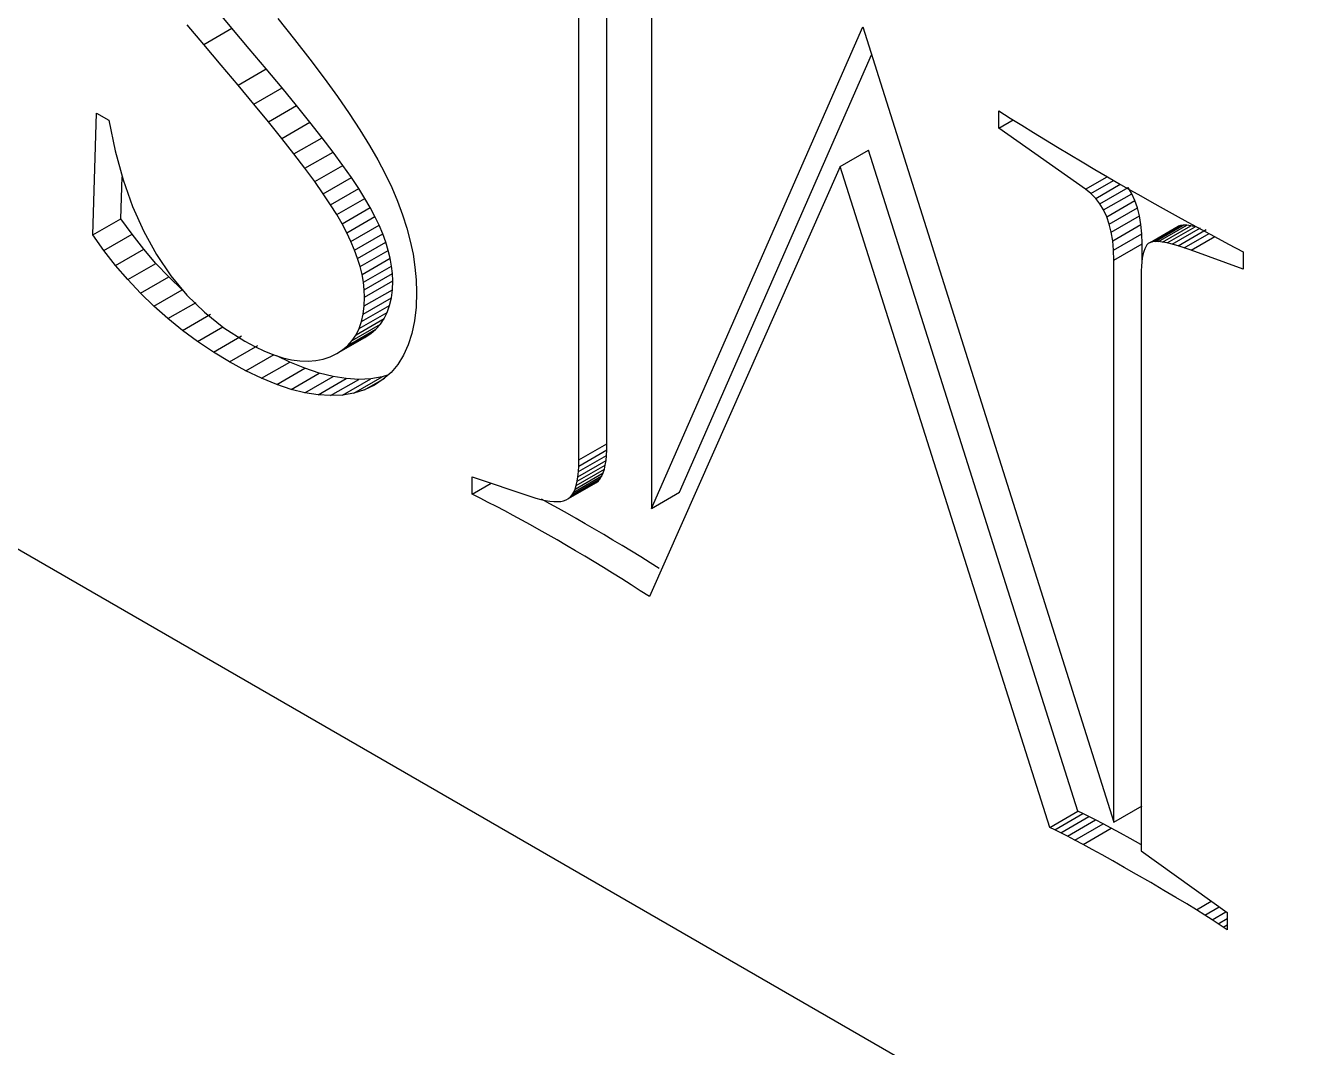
# Model space of a CAD drawing. Header units: millimetres. Extents: x -105 to 105, y -148 to 148.
# Drawn here: x 54.915 to 58.161, y -69.036 to -66.469 of the extents above; entities that cross this region are included whole.
import ezdxf

# ---------------------------------------------------------------- set-up
doc = ezdxf.new("R2010")
doc.units = ezdxf.units.MM
doc.layers.get('0').update_dxf_attribs({"lineweight": 18})

msp = doc.modelspace()

# ---------------------------------------------------------------- linework, layer by layer
at = {"color": 7, "lineweight": 30, "ltscale": 0.314351}
msp.add_line((58.9583, -70.1307), (48.0688, -63.8437), dxfattribs=at)
at = {"color": 7, "lineweight": 30, "ltscale": 0.031066}
msp.add_line((56.375, -67.5194), (56.375, -66.2768), dxfattribs=at)
at = {"color": 7, "lineweight": 30, "ltscale": 0.031065}
msp.add_line((56.3043, -67.5602), (56.3043, -66.3176), dxfattribs=at)
at = {"color": 7, "lineweight": 30, "ltscale": 0.031955}
msp.add_line((56.4868, -66.4038), (56.4868, -67.6821), dxfattribs=at)
at = {"color": 7, "lineweight": 30, "ltscale": 0.001615}
for p, q in [((55.4328, -66.4755), (55.3915, -66.4258)), ((55.3621, -66.5163), (55.3208, -66.4666))]:
    msp.add_line(p, q, dxfattribs=at)
at = {"color": 7, "lineweight": 30, "ltscale": 0.002042}
for p, q in [((55.3621, -66.5163), (55.4328, -66.4755)), ((57.7606, -67.0114), (57.8313, -66.9706)), ((56.304, -67.5755), (56.3747, -67.5347)), ((56.2831, -67.6532), (56.3539, -67.6124)), ((57.6482, -68.4703), (57.719, -68.4295)), ((57.5316, -68.5055), (57.6023, -68.4647))]:
    msp.add_line(p, q, dxfattribs=at)
at = {"color": 7, "lineweight": 30, "ltscale": 0.001695}
for p, q in [((55.4766, -66.5272), (55.4328, -66.4755)), ((55.4059, -66.5681), (55.3621, -66.5163))]:
    msp.add_line(p, q, dxfattribs=at)
at = {"color": 7, "lineweight": 30, "ltscale": 0.001675}
msp.add_line((55.5483, -66.451), (55.5901, -66.5034), dxfattribs=at)
at = {"color": 7, "lineweight": 30, "ltscale": 0.033029}
msp.add_line((56.4868, -67.6821), (57.0177, -66.4723), dxfattribs=at)
at = {"color": 7, "lineweight": 30, "ltscale": 0.052379}
msp.add_line((57.0177, -66.4723), (57.6482, -68.4703), dxfattribs=at)
at = {"color": 7, "lineweight": 30, "ltscale": 0.001585}
msp.add_line((55.5901, -66.5034), (55.629, -66.5535), dxfattribs=at)
at = {"color": 7, "lineweight": 30, "ltscale": 0.001648}
for p, q in [((55.5192, -66.5776), (55.4766, -66.5272)), ((55.4485, -66.6184), (55.4059, -66.5681))]:
    msp.add_line(p, q, dxfattribs=at)
at = {"color": 7, "lineweight": 30, "ltscale": 0.030004}
msp.add_line((56.5575, -67.6412), (57.0398, -66.5423), dxfattribs=at)
at = {"color": 7, "lineweight": 30, "ltscale": 0.002041}
for p, q in [((55.4485, -66.6184), (55.5192, -66.5776)), ((55.4881, -66.6659), (55.5588, -66.625)), ((55.5246, -66.7105), (55.5953, -66.6697)), ((55.5582, -66.7523), (55.6289, -66.7115)), ((55.5887, -66.7913), (55.6594, -66.7505)), ((55.6162, -66.8275), (55.687, -66.7866)), ((56.9609, -66.8226), (57.0316, -66.7818)), ((55.6408, -66.8608), (55.7115, -66.82)), ((55.6623, -66.8913), (55.733, -66.8504)), ((55.6808, -66.9189), (55.7515, -66.8781)), ((55.6963, -66.9437), (55.767, -66.9029)), ((57.6134, -66.9168), (57.6841, -66.876)), ((57.6227, -66.9322), (57.6934, -66.8914)), ((55.7096, -66.9669), (55.7803, -66.926)), ((57.6305, -66.9492), (57.7012, -66.9084)), ((57.6369, -66.9678), (57.7076, -66.927)), ((55.0835, -66.995), (55.1542, -66.9542)), ((55.7214, -66.9895), (55.7922, -66.9486)), ((57.6419, -66.988), (57.7126, -66.9471)), ((57.6454, -67.0097), (57.7161, -66.9689)), ((57.7519, -67.0112), (57.8227, -66.9704)), ((55.1113, -67.034), (55.182, -66.9931)), ((55.7319, -67.0115), (55.8026, -66.9707)), ((55.741, -67.0331), (55.8117, -66.9922)), ((57.6475, -67.0331), (57.7183, -66.9922)), ((57.7391, -67.0136), (57.8098, -66.9728)), ((57.7448, -67.0119), (57.8155, -66.9711)), ((57.7706, -67.0127), (57.8413, -66.9719)), ((57.7821, -67.0149), (57.8528, -66.9741)), ((57.7951, -67.018), (57.8658, -66.9772)), ((57.8095, -67.0222), (57.8802, -66.9813)), ((55.1405, -67.0713), (55.2112, -67.0305)), ((55.7487, -67.0541), (55.8194, -67.0133)), ((55.755, -67.0745), (55.8257, -67.0337)), ((57.6482, -67.058), (57.719, -67.0172)), ((55.1712, -67.1071), (55.2419, -67.0663)), ((55.7599, -67.0945), (55.8306, -67.0536)), ((55.7634, -67.1139), (55.8341, -67.073)), ((55.7655, -67.1327), (55.8362, -67.0919)), ((55.2034, -67.1413), (55.2741, -67.1005)), ((55.7653, -67.1733), (55.836, -67.1324)), ((55.7662, -67.1511), (55.8369, -67.1102)), ((55.237, -67.174), (55.3077, -67.1332)), ((55.2721, -67.2051), (55.3428, -67.1643)), ((55.7627, -67.1938), (55.8334, -67.153)), ((55.3087, -67.2346), (55.3794, -67.1938)), ((55.7523, -67.2302), (55.8231, -67.1894)), ((55.7584, -67.2128), (55.8291, -67.172)), ((55.735, -67.2602), (55.8058, -67.2194)), ((55.7446, -67.246), (55.8153, -67.2052)), ((55.3863, -67.2891), (55.457, -67.2482)), ((55.6961, -67.2931), (55.7668, -67.2523)), ((55.7108, -67.2838), (55.7815, -67.2429)), ((55.7238, -67.2728), (55.7945, -67.232)), ((55.4272, -67.3139), (55.4979, -67.2731)), ((55.4682, -67.3363), (55.5389, -67.2955)), ((55.5075, -67.3552), (55.5783, -67.3144)), ((55.5453, -67.3708), (55.6161, -67.33)), ((55.5816, -67.3829), (55.6523, -67.3421)), ((55.6163, -67.3916), (55.687, -67.3508)), ((55.6494, -67.3969), (55.7201, -67.356)), ((55.6809, -67.3987), (55.7516, -67.3579)), ((55.7109, -67.3971), (55.7816, -67.3563)), ((55.7393, -67.3921), (55.8101, -67.3513)), ((56.3043, -67.5602), (56.375, -67.5194)), ((56.3032, -67.5895), (56.3739, -67.5487)), ((56.2977, -67.6242), (56.3684, -67.5834)), ((56.3001, -67.6139), (56.3708, -67.5731)), ((56.3019, -67.6023), (56.3726, -67.5615)), ((56.2782, -67.6574), (56.3489, -67.6166)), ((56.2876, -67.6478), (56.3583, -67.607)), ((56.2915, -67.6412), (56.3622, -67.6004)), ((56.2949, -67.6333), (56.3656, -67.5925)), ((56.4868, -67.6821), (56.5575, -67.6412)), ((57.4871, -68.484), (57.5578, -68.4432)), ((57.4999, -68.4899), (57.5706, -68.449)), ((57.5147, -68.497), (57.5855, -68.4562)), ((57.5504, -68.5153), (57.6211, -68.4745)), ((57.5712, -68.5264), (57.6419, -68.4856))]:
    msp.add_line(p, q, dxfattribs=at)
at = {"color": 7, "lineweight": 30, "ltscale": 0.001545}
for p, q in [((55.5588, -66.625), (55.5192, -66.5776)), ((55.4881, -66.6659), (55.4485, -66.6184))]:
    msp.add_line(p, q, dxfattribs=at)
at = {"color": 7, "lineweight": 30, "ltscale": 0.001494}
msp.add_line((55.629, -66.5535), (55.6649, -66.6013), dxfattribs=at)
at = {"color": 7, "lineweight": 30, "ltscale": 0.001404}
msp.add_line((55.6649, -66.6013), (55.6977, -66.6468), dxfattribs=at)
at = {"color": 7, "lineweight": 30, "ltscale": 0.001443}
for p, q in [((55.5953, -66.6697), (55.5588, -66.625)), ((55.5246, -66.7105), (55.4881, -66.6659))]:
    msp.add_line(p, q, dxfattribs=at)
at = {"color": 7, "lineweight": 30, "ltscale": 0.00134}
msp.add_line((55.6289, -66.7115), (55.5953, -66.6697), dxfattribs=at)
at = {"color": 7, "lineweight": 30, "ltscale": 0.001315}
msp.add_line((55.6977, -66.6468), (55.7276, -66.6901), dxfattribs=at)
at = {"color": 7, "lineweight": 30, "ltscale": 0.007667}
msp.add_line((55.0835, -66.995), (55.093, -66.6885), dxfattribs=at)
at = {"color": 7, "lineweight": 30, "ltscale": 0.000889399}
msp.add_line((55.093, -66.6885), (55.1238, -66.7063), dxfattribs=at)
at = {"color": 7, "lineweight": 30, "ltscale": 0.001971}
msp.add_line((55.1238, -66.7063), (55.1396, -66.7835), dxfattribs=at)
at = {"color": 7, "lineweight": 30, "ltscale": 0.001341}
msp.add_line((55.5582, -66.7523), (55.5246, -66.7105), dxfattribs=at)
at = {"color": 7, "lineweight": 30, "ltscale": 0.001226}
msp.add_line((55.7276, -66.6901), (55.7545, -66.731), dxfattribs=at)
at = {"color": 7, "lineweight": 30, "ltscale": 0.001095}
for p, q in [((57.3591, -66.7268), (57.3591, -66.683)), ((57.973, -67.0375), (57.973, -67.0813)), ((56.0364, -67.6465), (56.0364, -67.6027)), ((57.9327, -68.6975), (57.9327, -68.7413))]:
    msp.add_line(p, q, dxfattribs=at)
at = {"color": 7, "lineweight": 30, "ltscale": 0.000847299}
msp.add_line((57.3591, -66.683), (57.3877, -66.7011), dxfattribs=at)
at = {"color": 7, "lineweight": 30, "ltscale": 0.001047}
msp.add_line((57.3591, -66.7268), (57.3953, -66.7059), dxfattribs=at)
at = {"color": 7, "lineweight": 30, "ltscale": 0.000857561}
msp.add_line((57.3877, -66.7011), (57.4168, -66.7193), dxfattribs=at)
at = {"color": 7, "lineweight": 30, "ltscale": 0.001238}
for p, q in [((55.6594, -66.7505), (55.6289, -66.7115)), ((55.5887, -66.7913), (55.5582, -66.7523))]:
    msp.add_line(p, q, dxfattribs=at)
at = {"color": 7, "lineweight": 30, "ltscale": 0.001138}
msp.add_line((55.7545, -66.731), (55.7785, -66.7698), dxfattribs=at)
at = {"color": 7, "lineweight": 30, "ltscale": 0.006664}
msp.add_line((57.5771, -66.8801), (57.3591, -66.7268), dxfattribs=at)
at = {"color": 7, "lineweight": 30, "ltscale": 0.000867838}
msp.add_line((57.4168, -66.7193), (57.4463, -66.7376), dxfattribs=at)
at = {"color": 7, "lineweight": 30, "ltscale": 0.000877733}
msp.add_line((57.4463, -66.7376), (57.4763, -66.7559), dxfattribs=at)
at = {"color": 7, "lineweight": 30, "ltscale": 0.001136}
for p, q in [((55.687, -66.7866), (55.6594, -66.7505)), ((55.6162, -66.8275), (55.5887, -66.7913))]:
    msp.add_line(p, q, dxfattribs=at)
at = {"color": 7, "lineweight": 30, "ltscale": 0.00105}
msp.add_line((55.7785, -66.7698), (55.7994, -66.8062), dxfattribs=at)
at = {"color": 7, "lineweight": 30, "ltscale": 0.000888043}
msp.add_line((57.4763, -66.7559), (57.5066, -66.7744), dxfattribs=at)
at = {"color": 7, "lineweight": 30, "ltscale": 0.000898369}
msp.add_line((57.5066, -66.7744), (57.5374, -66.7929), dxfattribs=at)
at = {"color": 7, "lineweight": 30, "ltscale": 0.001878}
msp.add_line((55.1396, -66.7835), (55.1595, -66.856), dxfattribs=at)
at = {"color": 7, "lineweight": 30, "ltscale": 0.001034}
msp.add_line((55.7115, -66.82), (55.687, -66.7866), dxfattribs=at)
at = {"color": 7, "lineweight": 30, "ltscale": 0.000991726}
msp.add_line((55.7994, -66.8062), (55.8178, -66.8413), dxfattribs=at)
at = {"color": 7, "lineweight": 30, "ltscale": 0.043568}
for p, q in [((57.5578, -68.4432), (57.0316, -66.7818)), ((57.4871, -68.484), (56.9609, -66.8226))]:
    msp.add_line(p, q, dxfattribs=at)
at = {"color": 7, "lineweight": 30, "ltscale": 0.000908185}
msp.add_line((57.5374, -66.7929), (57.5686, -66.8115), dxfattribs=at)
at = {"color": 7, "lineweight": 30, "ltscale": 0.001035}
msp.add_line((55.6408, -66.8608), (55.6162, -66.8275), dxfattribs=at)
at = {"color": 7, "lineweight": 30, "ltscale": 0.000932636}
msp.add_line((55.733, -66.8504), (55.7115, -66.82), dxfattribs=at)
at = {"color": 7, "lineweight": 30, "ltscale": 0.02956}
msp.add_line((56.9609, -66.8226), (56.482, -67.9038), dxfattribs=at)
at = {"color": 7, "lineweight": 30, "ltscale": 0.000918673}
msp.add_line((57.5686, -66.8115), (57.6003, -66.8302), dxfattribs=at)
at = {"color": 7, "lineweight": 30, "ltscale": 0.000928849}
msp.add_line((57.6003, -66.8302), (57.6323, -66.8489), dxfattribs=at)
at = {"color": 7, "lineweight": 30, "ltscale": 0.002638}
msp.add_line((55.1542, -66.9542), (55.1575, -66.8488), dxfattribs=at)
at = {"color": 7, "lineweight": 30, "ltscale": 0.001793}
msp.add_line((55.1595, -66.856), (55.1834, -66.9236), dxfattribs=at)
at = {"color": 7, "lineweight": 30, "ltscale": 0.000932324}
msp.add_line((55.6623, -66.8913), (55.6408, -66.8608), dxfattribs=at)
at = {"color": 7, "lineweight": 30, "ltscale": 0.000831806}
for p, q in [((55.7515, -66.8781), (55.733, -66.8504)), ((55.6808, -66.9189), (55.6623, -66.8913))]:
    msp.add_line(p, q, dxfattribs=at)
at = {"color": 7, "lineweight": 30, "ltscale": 0.000960817}
msp.add_line((55.8178, -66.8413), (55.8344, -66.876), dxfattribs=at)
at = {"color": 7, "lineweight": 30, "ltscale": 0.001576}
msp.add_line((57.5771, -66.8801), (57.6317, -66.8486), dxfattribs=at)
at = {"color": 7, "lineweight": 30, "ltscale": 0.001646}
msp.add_line((57.5907, -66.8907), (57.6477, -66.8578), dxfattribs=at)
at = {"color": 7, "lineweight": 30, "ltscale": 0.001776}
msp.add_line((57.6027, -66.903), (57.6643, -66.8675), dxfattribs=at)
at = {"color": 7, "lineweight": 30, "ltscale": 0.000939423}
msp.add_line((57.6323, -66.8489), (57.6649, -66.8678), dxfattribs=at)
at = {"color": 7, "lineweight": 30, "ltscale": 0.000715979}
msp.add_line((57.6649, -66.8678), (57.6897, -66.882), dxfattribs=at)
at = {"color": 7, "lineweight": 30, "ltscale": 0.000731523}
for p, q in [((55.767, -66.9029), (55.7515, -66.8781)), ((55.6963, -66.9437), (55.6808, -66.9189))]:
    msp.add_line(p, q, dxfattribs=at)
at = {"color": 7, "lineweight": 30, "ltscale": 0.000666961}
for p, q in [((55.7803, -66.926), (55.767, -66.9029)), ((55.7096, -66.9669), (55.6963, -66.9437))]:
    msp.add_line(p, q, dxfattribs=at)
at = {"color": 7, "lineweight": 30, "ltscale": 0.000931165}
msp.add_line((55.8344, -66.876), (55.8489, -66.9103), dxfattribs=at)
at = {"color": 7, "lineweight": 30, "ltscale": 0.000430031}
msp.add_line((57.5907, -66.8907), (57.5771, -66.8801), dxfattribs=at)
at = {"color": 7, "lineweight": 30, "ltscale": 0.000429974}
msp.add_line((57.6027, -66.903), (57.5907, -66.8907), dxfattribs=at)
at = {"color": 7, "lineweight": 30, "ltscale": 0.000436518}
msp.add_line((57.6134, -66.9168), (57.6027, -66.903), dxfattribs=at)
at = {"color": 7, "lineweight": 30, "ltscale": 0.000448988}
msp.add_line((57.6934, -66.8914), (57.6841, -66.876), dxfattribs=at)
at = {"color": 7, "lineweight": 30, "ltscale": 0.000752366}
msp.add_line((57.6897, -66.882), (57.7159, -66.8969), dxfattribs=at)
at = {"color": 7, "lineweight": 30, "ltscale": 0.000467692}
for p, q in [((57.7012, -66.9084), (57.6934, -66.8914)), ((57.6305, -66.9492), (57.6227, -66.9322))]:
    msp.add_line(p, q, dxfattribs=at)
at = {"color": 7, "lineweight": 30, "ltscale": 0.000788766}
msp.add_line((57.7159, -66.8969), (57.7434, -66.9124), dxfattribs=at)
at = {"color": 7, "lineweight": 30, "ltscale": 0.001719}
msp.add_line((55.1834, -66.9236), (55.2114, -66.9863), dxfattribs=at)
at = {"color": 7, "lineweight": 30, "ltscale": 0.000638344}
for p, q in [((55.7922, -66.9486), (55.7803, -66.926)), ((55.7214, -66.9895), (55.7096, -66.9669))]:
    msp.add_line(p, q, dxfattribs=at)
at = {"color": 7, "lineweight": 30, "ltscale": 0.000903849}
msp.add_line((55.8489, -66.9103), (55.8616, -66.9441), dxfattribs=at)
at = {"color": 7, "lineweight": 30, "ltscale": 0.000449315}
msp.add_line((57.6227, -66.9322), (57.6134, -66.9168), dxfattribs=at)
at = {"color": 7, "lineweight": 30, "ltscale": 0.000491478}
for p, q in [((57.7076, -66.927), (57.7012, -66.9084)), ((57.6369, -66.9678), (57.6305, -66.9492))]:
    msp.add_line(p, q, dxfattribs=at)
at = {"color": 7, "lineweight": 30, "ltscale": 0.00051941}
for p, q in [((57.7126, -66.9471), (57.7076, -66.927)), ((57.6419, -66.988), (57.6369, -66.9678))]:
    msp.add_line(p, q, dxfattribs=at)
at = {"color": 7, "lineweight": 30, "ltscale": 0.000824806}
msp.add_line((57.7434, -66.9124), (57.7722, -66.9284), dxfattribs=at)
at = {"color": 7, "lineweight": 30, "ltscale": 0.000861414}
msp.add_line((57.7722, -66.9284), (57.8023, -66.9451), dxfattribs=at)
at = {"color": 7, "lineweight": 30, "ltscale": 0.001195}
for p, q in [((55.182, -66.9931), (55.1542, -66.9542)), ((55.1113, -67.034), (55.0835, -66.995))]:
    msp.add_line(p, q, dxfattribs=at)
at = {"color": 7, "lineweight": 30, "ltscale": 0.000610695}
for p, q in [((55.8026, -66.9707), (55.7922, -66.9486)), ((55.7319, -67.0115), (55.7214, -66.9895))]:
    msp.add_line(p, q, dxfattribs=at)
at = {"color": 7, "lineweight": 30, "ltscale": 0.000878147}
msp.add_line((55.8616, -66.9441), (55.8723, -66.9776), dxfattribs=at)
at = {"color": 7, "lineweight": 30, "ltscale": 0.000551189}
for p, q in [((57.7161, -66.9689), (57.7126, -66.9471)), ((57.6454, -67.0097), (57.6419, -66.988))]:
    msp.add_line(p, q, dxfattribs=at)
at = {"color": 7, "lineweight": 30, "ltscale": 0.000586087}
for p, q in [((57.7183, -66.9922), (57.7161, -66.9689)), ((57.6475, -67.0331), (57.6454, -67.0097))]:
    msp.add_line(p, q, dxfattribs=at)
at = {"color": 7, "lineweight": 30, "ltscale": 0.000897662}
msp.add_line((57.8023, -66.9451), (57.8338, -66.9624), dxfattribs=at)
at = {"color": 7, "lineweight": 30, "ltscale": 0.000180185}
for p, q in [((57.8227, -66.9704), (57.8155, -66.9711)), ((57.7519, -67.0112), (57.7448, -67.0119))]:
    msp.add_line(p, q, dxfattribs=at)
at = {"color": 7, "lineweight": 30, "ltscale": 0.000215617}
msp.add_line((57.8313, -66.9706), (57.8227, -66.9704), dxfattribs=at)
at = {"color": 7, "lineweight": 30, "ltscale": 0.000933919}
msp.add_line((57.8338, -66.9624), (57.8666, -66.9802), dxfattribs=at)
at = {"color": 7, "lineweight": 30, "ltscale": 0.001185}
msp.add_line((55.2112, -67.0305), (55.182, -66.9931), dxfattribs=at)
at = {"color": 7, "lineweight": 30, "ltscale": 0.001656}
msp.add_line((55.2114, -66.9863), (55.2435, -67.0443), dxfattribs=at)
at = {"color": 7, "lineweight": 30, "ltscale": 0.000584301}
msp.add_line((55.8117, -66.9922), (55.8026, -66.9707), dxfattribs=at)
at = {"color": 7, "lineweight": 30, "ltscale": 0.000559363}
msp.add_line((55.8194, -67.0133), (55.8117, -66.9922), dxfattribs=at)
at = {"color": 7, "lineweight": 30, "ltscale": 0.000854784}
msp.add_line((55.8723, -66.9776), (55.881, -67.0107), dxfattribs=at)
at = {"color": 7, "lineweight": 30, "ltscale": 0.000623961}
msp.add_line((57.719, -67.0172), (57.7183, -66.9922), dxfattribs=at)
at = {"color": 7, "lineweight": 30, "ltscale": 0.000149186}
for p, q in [((57.8155, -66.9711), (57.8098, -66.9728)), ((57.7448, -67.0119), (57.7391, -67.0136))]:
    msp.add_line(p, q, dxfattribs=at)
at = {"color": 7, "lineweight": 30, "ltscale": 0.001791}
msp.add_line((57.8253, -67.0273), (57.8874, -66.9915), dxfattribs=at)
at = {"color": 7, "lineweight": 30, "ltscale": 0.00025328}
msp.add_line((57.8413, -66.9719), (57.8313, -66.9706), dxfattribs=at)
at = {"color": 7, "lineweight": 30, "ltscale": 0.000292827}
for p, q in [((57.8528, -66.9741), (57.8413, -66.9719)), ((57.7821, -67.0149), (57.7706, -67.0127))]:
    msp.add_line(p, q, dxfattribs=at)
at = {"color": 7, "lineweight": 30, "ltscale": 0.001706}
msp.add_line((57.8426, -67.0334), (57.9017, -66.9992), dxfattribs=at)
at = {"color": 7, "lineweight": 30, "ltscale": 0.00097003}
msp.add_line((57.8666, -66.9802), (57.9007, -66.9987), dxfattribs=at)
at = {"color": 7, "lineweight": 30, "ltscale": 0.001007}
msp.add_line((57.9007, -66.9987), (57.9362, -67.0178), dxfattribs=at)
at = {"color": 7, "lineweight": 30, "ltscale": 0.001186}
msp.add_line((55.1405, -67.0713), (55.1113, -67.034), dxfattribs=at)
at = {"color": 7, "lineweight": 30, "ltscale": 0.001179}
for p, q in [((55.2419, -67.0663), (55.2112, -67.0305)), ((55.1712, -67.1071), (55.1405, -67.0713))]:
    msp.add_line(p, q, dxfattribs=at)
at = {"color": 7, "lineweight": 30, "ltscale": 0.000584653}
msp.add_line((55.741, -67.0331), (55.7319, -67.0115), dxfattribs=at)
at = {"color": 7, "lineweight": 30, "ltscale": 0.000559005}
msp.add_line((55.7487, -67.0541), (55.741, -67.0331), dxfattribs=at)
at = {"color": 7, "lineweight": 30, "ltscale": 0.00053515}
for p, q in [((55.8257, -67.0337), (55.8194, -67.0133)), ((55.755, -67.0745), (55.7487, -67.0541))]:
    msp.add_line(p, q, dxfattribs=at)
at = {"color": 7, "lineweight": 30, "ltscale": 0.000513027}
msp.add_line((55.8306, -67.0536), (55.8257, -67.0337), dxfattribs=at)
at = {"color": 7, "lineweight": 30, "ltscale": 0.000833435}
msp.add_line((55.881, -67.0107), (55.8878, -67.0433), dxfattribs=at)
at = {"color": 7, "lineweight": 30, "ltscale": 0.000623568}
msp.add_line((57.6482, -67.058), (57.6475, -67.0331), dxfattribs=at)
at = {"color": 7, "lineweight": 30, "ltscale": 0.001068}
msp.add_line((57.719, -67.0599), (57.719, -67.0172), dxfattribs=at)
at = {"color": 7, "lineweight": 30, "ltscale": 0.000175653}
msp.add_line((57.7257, -67.0302), (57.7234, -67.0368), dxfattribs=at)
at = {"color": 7, "lineweight": 30, "ltscale": 0.000156135}
msp.add_line((57.7284, -67.0246), (57.7257, -67.0302), dxfattribs=at)
at = {"color": 7, "lineweight": 30, "ltscale": 0.000138395}
msp.add_line((57.7314, -67.0199), (57.7284, -67.0246), dxfattribs=at)
at = {"color": 7, "lineweight": 30, "ltscale": 0.000124456}
msp.add_line((57.7348, -67.0163), (57.7314, -67.0199), dxfattribs=at)
at = {"color": 7, "lineweight": 30, "ltscale": 0.00012608}
msp.add_line((57.7391, -67.0136), (57.7348, -67.0163), dxfattribs=at)
at = {"color": 7, "lineweight": 30, "ltscale": 0.000215247}
msp.add_line((57.7606, -67.0114), (57.7519, -67.0112), dxfattribs=at)
at = {"color": 7, "lineweight": 30, "ltscale": 0.000253613}
msp.add_line((57.7706, -67.0127), (57.7606, -67.0114), dxfattribs=at)
at = {"color": 7, "lineweight": 30, "ltscale": 0.000333446}
msp.add_line((57.7951, -67.018), (57.7821, -67.0149), dxfattribs=at)
at = {"color": 7, "lineweight": 30, "ltscale": 0.000374652}
msp.add_line((57.8095, -67.0222), (57.7951, -67.018), dxfattribs=at)
at = {"color": 7, "lineweight": 30, "ltscale": 0.000416076}
msp.add_line((57.8253, -67.0273), (57.8095, -67.0222), dxfattribs=at)
at = {"color": 7, "lineweight": 30, "ltscale": 0.000458583}
msp.add_line((57.8426, -67.0334), (57.8253, -67.0273), dxfattribs=at)
at = {"color": 7, "lineweight": 30, "ltscale": 0.003472}
msp.add_line((57.973, -67.0813), (57.8426, -67.0334), dxfattribs=at)
at = {"color": 7, "lineweight": 30, "ltscale": 0.001043}
msp.add_line((57.9362, -67.0178), (57.973, -67.0375), dxfattribs=at)
at = {"color": 7, "lineweight": 30, "ltscale": 0.001174}
for p, q in [((55.2741, -67.1005), (55.2419, -67.0663)), ((55.2034, -67.1413), (55.1712, -67.1071))]:
    msp.add_line(p, q, dxfattribs=at)
at = {"color": 7, "lineweight": 30, "ltscale": 0.001608}
msp.add_line((55.2435, -67.0443), (55.2797, -67.0975), dxfattribs=at)
at = {"color": 7, "lineweight": 30, "ltscale": 0.00049303}
msp.add_line((55.8341, -67.073), (55.8306, -67.0536), dxfattribs=at)
at = {"color": 7, "lineweight": 30, "ltscale": 0.000814802}
msp.add_line((55.8878, -67.0433), (55.8927, -67.0755), dxfattribs=at)
at = {"color": 7, "lineweight": 30, "ltscale": 0.035308}
msp.add_line((57.6482, -68.4703), (57.6482, -67.058), dxfattribs=at)
at = {"color": 7, "lineweight": 30, "ltscale": 0.000266803}
msp.add_line((57.7186, -67.0628), (57.7177, -67.0734), dxfattribs=at)
at = {"color": 7, "lineweight": 30, "ltscale": 0.00024311}
msp.add_line((57.7198, -67.0531), (57.7186, -67.0628), dxfattribs=at)
at = {"color": 7, "lineweight": 30, "ltscale": 0.000219971}
msp.add_line((57.7214, -67.0445), (57.7198, -67.0531), dxfattribs=at)
at = {"color": 7, "lineweight": 30, "ltscale": 0.000197255}
msp.add_line((57.7234, -67.0368), (57.7214, -67.0445), dxfattribs=at)
at = {"color": 7, "lineweight": 30, "ltscale": 0.001572}
msp.add_line((55.2797, -67.0975), (55.32, -67.1458), dxfattribs=at)
at = {"color": 7, "lineweight": 30, "ltscale": 0.000513398}
msp.add_line((55.7599, -67.0945), (55.755, -67.0745), dxfattribs=at)
at = {"color": 7, "lineweight": 30, "ltscale": 0.000492655}
msp.add_line((55.7634, -67.1139), (55.7599, -67.0945), dxfattribs=at)
at = {"color": 7, "lineweight": 30, "ltscale": 0.000474426}
for p, q in [((55.8362, -67.0919), (55.8341, -67.073)), ((55.7655, -67.1327), (55.7634, -67.1139))]:
    msp.add_line(p, q, dxfattribs=at)
at = {"color": 7, "lineweight": 30, "ltscale": 0.000458481}
msp.add_line((55.8369, -67.1102), (55.8362, -67.0919), dxfattribs=at)
at = {"color": 7, "lineweight": 30, "ltscale": 0.000798695}
msp.add_line((55.8927, -67.0755), (55.8956, -67.1073), dxfattribs=at)
at = {"color": 7, "lineweight": 30, "ltscale": 0.00031589}
msp.add_line((57.7172, -67.0851), (57.717, -67.0977), dxfattribs=at)
at = {"color": 7, "lineweight": 30, "ltscale": 0.036129}
msp.add_line((57.717, -67.0977), (57.717, -68.5429), dxfattribs=at)
at = {"color": 7, "lineweight": 30, "ltscale": 0.000291367}
msp.add_line((57.7177, -67.0734), (57.7172, -67.0851), dxfattribs=at)
at = {"color": 7, "lineweight": 30, "ltscale": 0.001172}
for p, q in [((55.3077, -67.1332), (55.2741, -67.1005)), ((55.237, -67.174), (55.2034, -67.1413))]:
    msp.add_line(p, q, dxfattribs=at)
at = {"color": 7, "lineweight": 30, "ltscale": 0.000518673}
for p, q in [((55.8334, -67.153), (55.836, -67.1324)), ((55.7627, -67.1938), (55.7653, -67.1733))]:
    msp.add_line(p, q, dxfattribs=at)
at = {"color": 7, "lineweight": 30, "ltscale": 0.000555464}
msp.add_line((55.836, -67.1324), (55.8369, -67.1102), dxfattribs=at)
at = {"color": 7, "lineweight": 30, "ltscale": 0.000785825}
msp.add_line((55.8956, -67.1073), (55.8966, -67.1388), dxfattribs=at)
at = {"color": 7, "lineweight": 30, "ltscale": 0.001553}
msp.add_line((55.32, -67.1458), (55.3643, -67.1893), dxfattribs=at)
at = {"color": 7, "lineweight": 30, "ltscale": 0.000555083}
msp.add_line((55.7653, -67.1733), (55.7662, -67.1511), dxfattribs=at)
at = {"color": 7, "lineweight": 30, "ltscale": 0.000458862}
msp.add_line((55.7662, -67.1511), (55.7655, -67.1327), dxfattribs=at)
at = {"color": 7, "lineweight": 30, "ltscale": 0.000486758}
msp.add_line((55.8291, -67.172), (55.8334, -67.153), dxfattribs=at)
at = {"color": 7, "lineweight": 30, "ltscale": 0.000935939}
msp.add_line((55.8966, -67.1388), (55.8953, -67.1762), dxfattribs=at)
at = {"color": 7, "lineweight": 30, "ltscale": 0.001173}
msp.add_line((55.2721, -67.2051), (55.237, -67.174), dxfattribs=at)
at = {"color": 7, "lineweight": 30, "ltscale": 0.001549}
msp.add_line((55.3643, -67.1893), (55.4127, -67.228), dxfattribs=at)
at = {"color": 7, "lineweight": 30, "ltscale": 0.00048713}
msp.add_line((55.7584, -67.2128), (55.7627, -67.1938), dxfattribs=at)
at = {"color": 7, "lineweight": 30, "ltscale": 0.000439809}
msp.add_line((55.8153, -67.2052), (55.8231, -67.1894), dxfattribs=at)
at = {"color": 7, "lineweight": 30, "ltscale": 0.000460491}
msp.add_line((55.8231, -67.1894), (55.8291, -67.172), dxfattribs=at)
at = {"color": 7, "lineweight": 30, "ltscale": 0.00086953}
msp.add_line((55.8953, -67.1762), (55.8914, -67.2107), dxfattribs=at)
at = {"color": 7, "lineweight": 30, "ltscale": 0.001175}
msp.add_line((55.3087, -67.2346), (55.2721, -67.2051), dxfattribs=at)
at = {"color": 7, "lineweight": 30, "ltscale": 0.001831}
msp.add_line((55.3467, -67.2626), (55.4102, -67.226), dxfattribs=at)
at = {"color": 7, "lineweight": 30, "ltscale": 0.001562}
msp.add_line((55.4127, -67.228), (55.4652, -67.2619), dxfattribs=at)
at = {"color": 7, "lineweight": 30, "ltscale": 0.000460131}
msp.add_line((55.7523, -67.2302), (55.7584, -67.2128), dxfattribs=at)
at = {"color": 7, "lineweight": 30, "ltscale": 0.000422002}
for p, q in [((55.7945, -67.232), (55.8058, -67.2194)), ((55.7238, -67.2728), (55.735, -67.2602))]:
    msp.add_line(p, q, dxfattribs=at)
at = {"color": 7, "lineweight": 30, "ltscale": 0.000427225}
msp.add_line((55.8058, -67.2194), (55.8153, -67.2052), dxfattribs=at)
at = {"color": 7, "lineweight": 30, "ltscale": 0.000808883}
msp.add_line((55.8914, -67.2107), (55.8848, -67.2424), dxfattribs=at)
at = {"color": 7, "lineweight": 30, "ltscale": 0.001181}
msp.add_line((55.3467, -67.2626), (55.3087, -67.2346), dxfattribs=at)
at = {"color": 7, "lineweight": 30, "ltscale": 0.000716423}
msp.add_line((55.4652, -67.2619), (55.4903, -67.2756), dxfattribs=at)
at = {"color": 7, "lineweight": 30, "ltscale": 0.000426908}
msp.add_line((55.735, -67.2602), (55.7446, -67.246), dxfattribs=at)
at = {"color": 7, "lineweight": 30, "ltscale": 0.000440151}
msp.add_line((55.7446, -67.246), (55.7523, -67.2302), dxfattribs=at)
at = {"color": 7, "lineweight": 30, "ltscale": 0.000436199}
for p, q in [((55.7668, -67.2523), (55.7815, -67.2429)), ((55.6961, -67.2931), (55.7108, -67.2838))]:
    msp.add_line(p, q, dxfattribs=at)
at = {"color": 7, "lineweight": 30, "ltscale": 0.000424694}
msp.add_line((55.7815, -67.2429), (55.7945, -67.232), dxfattribs=at)
at = {"color": 7, "lineweight": 30, "ltscale": 0.000755478}
msp.add_line((55.8848, -67.2424), (55.8757, -67.2712), dxfattribs=at)
at = {"color": 7, "lineweight": 30, "ltscale": 0.001189}
msp.add_line((55.3863, -67.2891), (55.3467, -67.2626), dxfattribs=at)
at = {"color": 7, "lineweight": 30, "ltscale": 0.001199}
msp.add_line((55.4272, -67.3139), (55.3863, -67.2891), dxfattribs=at)
at = {"color": 7, "lineweight": 30, "ltscale": 0.000673857}
msp.add_line((55.4903, -67.2756), (55.5147, -67.2871), dxfattribs=at)
at = {"color": 7, "lineweight": 30, "ltscale": 0.000632861}
msp.add_line((55.5147, -67.2871), (55.5382, -67.2965), dxfattribs=at)
at = {"color": 7, "lineweight": 30, "ltscale": 0.000454578}
msp.add_line((55.6797, -67.3009), (55.6961, -67.2931), dxfattribs=at)
at = {"color": 7, "lineweight": 30, "ltscale": 0.000424941}
msp.add_line((55.7108, -67.2838), (55.7238, -67.2728), dxfattribs=at)
at = {"color": 7, "lineweight": 30, "ltscale": 0.000711572}
msp.add_line((55.8757, -67.2712), (55.864, -67.2972), dxfattribs=at)
at = {"color": 7, "lineweight": 30, "ltscale": 0.001166}
msp.add_line((55.4682, -67.3363), (55.4272, -67.3139), dxfattribs=at)
at = {"color": 7, "lineweight": 30, "ltscale": 0.000594791}
msp.add_line((55.5382, -67.2965), (55.5609, -67.3036), dxfattribs=at)
at = {"color": 7, "lineweight": 30, "ltscale": 0.000891647}
msp.add_line((55.5783, -67.3144), (55.5461, -67.299), dxfattribs=at)
at = {"color": 7, "lineweight": 30, "ltscale": 0.000560698}
msp.add_line((55.5609, -67.3036), (55.5828, -67.3086), dxfattribs=at)
at = {"color": 7, "lineweight": 30, "ltscale": 0.001022}
for p, q in [((55.6161, -67.33), (55.5783, -67.3144)), ((55.5453, -67.3708), (55.5075, -67.3552))]:
    msp.add_line(p, q, dxfattribs=at)
at = {"color": 7, "lineweight": 30, "ltscale": 0.000530709}
msp.add_line((55.5828, -67.3086), (55.6038, -67.3114), dxfattribs=at)
at = {"color": 7, "lineweight": 30, "ltscale": 0.00050532}
msp.add_line((55.6038, -67.3114), (55.624, -67.3121), dxfattribs=at)
at = {"color": 7, "lineweight": 30, "ltscale": 0.000485996}
msp.add_line((55.624, -67.3121), (55.6434, -67.3105), dxfattribs=at)
at = {"color": 7, "lineweight": 30, "ltscale": 0.000472665}
msp.add_line((55.6434, -67.3105), (55.662, -67.3068), dxfattribs=at)
at = {"color": 7, "lineweight": 30, "ltscale": 0.000467085}
msp.add_line((55.662, -67.3068), (55.6797, -67.3009), dxfattribs=at)
at = {"color": 7, "lineweight": 30, "ltscale": 0.000659032}
msp.add_line((55.8496, -67.3202), (55.8327, -67.3404), dxfattribs=at)
at = {"color": 7, "lineweight": 30, "ltscale": 0.000678635}
msp.add_line((55.864, -67.2972), (55.8496, -67.3202), dxfattribs=at)
at = {"color": 7, "lineweight": 30, "ltscale": 0.001092}
msp.add_line((55.5075, -67.3552), (55.4682, -67.3363), dxfattribs=at)
at = {"color": 7, "lineweight": 30, "ltscale": 0.000955159}
msp.add_line((55.6523, -67.3421), (55.6161, -67.33), dxfattribs=at)
at = {"color": 7, "lineweight": 30, "ltscale": 0.000893928}
for p, q in [((55.687, -67.3508), (55.6523, -67.3421)), ((55.6163, -67.3916), (55.5816, -67.3829))]:
    msp.add_line(p, q, dxfattribs=at)
at = {"color": 7, "lineweight": 30, "ltscale": 0.000838186}
for p, q in [((55.7201, -67.356), (55.687, -67.3508)), ((55.6494, -67.3969), (55.6163, -67.3916))]:
    msp.add_line(p, q, dxfattribs=at)
at = {"color": 7, "lineweight": 30, "ltscale": 0.000790229}
for p, q in [((55.7516, -67.3579), (55.7201, -67.356)), ((55.6809, -67.3987), (55.6494, -67.3969))]:
    msp.add_line(p, q, dxfattribs=at)
at = {"color": 7, "lineweight": 30, "ltscale": 0.000750617}
msp.add_line((55.7816, -67.3563), (55.7516, -67.3579), dxfattribs=at)
at = {"color": 7, "lineweight": 30, "ltscale": 0.001457}
msp.add_line((55.7662, -67.3837), (55.8167, -67.3546), dxfattribs=at)
at = {"color": 7, "lineweight": 30, "ltscale": 0.000721543}
for p, q in [((55.8101, -67.3513), (55.7816, -67.3563)), ((55.7393, -67.3921), (55.7109, -67.3971))]:
    msp.add_line(p, q, dxfattribs=at)
at = {"color": 7, "lineweight": 30, "ltscale": 0.000661079}
msp.add_line((55.8131, -67.3577), (55.791, -67.3722), dxfattribs=at)
at = {"color": 7, "lineweight": 30, "ltscale": 0.000418175}
msp.add_line((55.826, -67.3463), (55.8101, -67.3513), dxfattribs=at)
at = {"color": 7, "lineweight": 30, "ltscale": 0.000653166}
msp.add_line((55.8327, -67.3404), (55.8131, -67.3577), dxfattribs=at)
at = {"color": 7, "lineweight": 30, "ltscale": 0.00095528}
msp.add_line((55.5816, -67.3829), (55.5453, -67.3708), dxfattribs=at)
at = {"color": 7, "lineweight": 30, "ltscale": 0.00070352}
msp.add_line((55.7662, -67.3837), (55.7393, -67.3921), dxfattribs=at)
at = {"color": 7, "lineweight": 30, "ltscale": 0.00068332}
msp.add_line((55.791, -67.3722), (55.7662, -67.3837), dxfattribs=at)
at = {"color": 7, "lineweight": 30, "ltscale": 0.000750637}
msp.add_line((55.7109, -67.3971), (55.6809, -67.3987), dxfattribs=at)
at = {"color": 7, "lineweight": 30, "ltscale": 0.000381525}
msp.add_line((56.3747, -67.5347), (56.375, -67.5194), dxfattribs=at)
at = {"color": 7, "lineweight": 30, "ltscale": 0.000321691}
msp.add_line((56.3726, -67.5615), (56.3739, -67.5487), dxfattribs=at)
at = {"color": 7, "lineweight": 30, "ltscale": 0.000351131}
msp.add_line((56.3739, -67.5487), (56.3747, -67.5347), dxfattribs=at)
at = {"color": 7, "lineweight": 30, "ltscale": 0.00035111}
msp.add_line((56.3032, -67.5895), (56.304, -67.5755), dxfattribs=at)
at = {"color": 7, "lineweight": 30, "ltscale": 0.000381913}
msp.add_line((56.304, -67.5755), (56.3043, -67.5602), dxfattribs=at)
at = {"color": 7, "lineweight": 30, "ltscale": 0.000238399}
msp.add_line((56.3656, -67.5925), (56.3684, -67.5834), dxfattribs=at)
at = {"color": 7, "lineweight": 30, "ltscale": 0.000264852}
for p, q in [((56.3684, -67.5834), (56.3708, -67.5731)), ((56.2977, -67.6242), (56.3001, -67.6139))]:
    msp.add_line(p, q, dxfattribs=at)
at = {"color": 7, "lineweight": 30, "ltscale": 0.000292755}
for p, q in [((56.3708, -67.5731), (56.3726, -67.5615)), ((56.3001, -67.6139), (56.3019, -67.6023))]:
    msp.add_line(p, q, dxfattribs=at)
at = {"color": 7, "lineweight": 30, "ltscale": 0.003875}
msp.add_line((56.0364, -67.6027), (56.1834, -67.6519), dxfattribs=at)
at = {"color": 7, "lineweight": 30, "ltscale": 0.001385}
msp.add_line((56.0364, -67.6465), (56.0844, -67.6188), dxfattribs=at)
at = {"color": 7, "lineweight": 30, "ltscale": 0.000321312}
msp.add_line((56.3019, -67.6023), (56.3032, -67.5895), dxfattribs=at)
at = {"color": 7, "lineweight": 30, "ltscale": 0.000162159}
msp.add_line((56.3489, -67.6166), (56.3539, -67.6124), dxfattribs=at)
at = {"color": 7, "lineweight": 30, "ltscale": 0.000174568}
msp.add_line((56.3539, -67.6124), (56.3583, -67.607), dxfattribs=at)
at = {"color": 7, "lineweight": 30, "ltscale": 0.000192542}
msp.add_line((56.3583, -67.607), (56.3622, -67.6004), dxfattribs=at)
at = {"color": 7, "lineweight": 30, "ltscale": 0.000214283}
msp.add_line((56.3622, -67.6004), (56.3656, -67.5925), dxfattribs=at)
at = {"color": 7, "lineweight": 30, "ltscale": 0.000560245}
msp.add_line((56.0565, -67.6565), (56.0364, -67.6465), dxfattribs=at)
at = {"color": 7, "lineweight": 30, "ltscale": 0.000349501}
msp.add_line((56.1834, -67.6519), (56.1967, -67.6562), dxfattribs=at)
at = {"color": 7, "lineweight": 30, "ltscale": 0.00017481}
msp.add_line((56.2831, -67.6532), (56.2876, -67.6478), dxfattribs=at)
at = {"color": 7, "lineweight": 30, "ltscale": 0.000192871}
msp.add_line((56.2876, -67.6478), (56.2915, -67.6412), dxfattribs=at)
at = {"color": 7, "lineweight": 30, "ltscale": 0.000213932}
msp.add_line((56.2915, -67.6412), (56.2949, -67.6333), dxfattribs=at)
at = {"color": 7, "lineweight": 30, "ltscale": 0.000238763}
msp.add_line((56.2949, -67.6333), (56.2977, -67.6242), dxfattribs=at)
at = {"color": 7, "lineweight": 30, "ltscale": 0.000570495}
msp.add_line((56.0768, -67.6668), (56.0565, -67.6565), dxfattribs=at)
at = {"color": 7, "lineweight": 30, "ltscale": 0.000580436}
msp.add_line((56.0974, -67.6775), (56.0768, -67.6668), dxfattribs=at)
at = {"color": 7, "lineweight": 30, "ltscale": 0.000590569}
msp.add_line((56.1183, -67.6885), (56.0974, -67.6775), dxfattribs=at)
at = {"color": 7, "lineweight": 30, "ltscale": 0.000323264}
msp.add_line((56.1967, -67.6562), (56.2092, -67.6596), dxfattribs=at)
at = {"color": 7, "lineweight": 30, "ltscale": 0.000297454}
msp.add_line((56.2092, -67.6596), (56.2208, -67.6622), dxfattribs=at)
at = {"color": 7, "lineweight": 30, "ltscale": 0.000611085}
for p, q in [((56.2317, -67.6707), (56.2102, -67.659)), ((56.161, -67.7115), (56.1395, -67.6999))]:
    msp.add_line(p, q, dxfattribs=at)
at = {"color": 7, "lineweight": 30, "ltscale": 0.000272991}
msp.add_line((56.2208, -67.6622), (56.2315, -67.664), dxfattribs=at)
at = {"color": 7, "lineweight": 30, "ltscale": 0.000248738}
msp.add_line((56.2315, -67.664), (56.2414, -67.665), dxfattribs=at)
at = {"color": 7, "lineweight": 30, "ltscale": 0.000621137}
msp.add_line((56.2535, -67.6827), (56.2317, -67.6707), dxfattribs=at)
at = {"color": 7, "lineweight": 30, "ltscale": 0.000226238}
msp.add_line((56.2414, -67.665), (56.2505, -67.6651), dxfattribs=at)
at = {"color": 7, "lineweight": 30, "ltscale": 0.000205947}
msp.add_line((56.2505, -67.6651), (56.2587, -67.6644), dxfattribs=at)
at = {"color": 7, "lineweight": 30, "ltscale": 0.000631361}
msp.add_line((56.2755, -67.695), (56.2535, -67.6827), dxfattribs=at)
at = {"color": 7, "lineweight": 30, "ltscale": 0.000187333}
msp.add_line((56.2587, -67.6644), (56.266, -67.6629), dxfattribs=at)
at = {"color": 7, "lineweight": 30, "ltscale": 0.000172541}
msp.add_line((56.266, -67.6629), (56.2725, -67.6606), dxfattribs=at)
at = {"color": 7, "lineweight": 30, "ltscale": 0.000161731}
msp.add_line((56.2725, -67.6606), (56.2782, -67.6574), dxfattribs=at)
at = {"color": 7, "lineweight": 30, "ltscale": 0.000161621}
msp.add_line((56.2782, -67.6574), (56.2831, -67.6532), dxfattribs=at)
at = {"color": 7, "lineweight": 30, "ltscale": 0.000600905}
msp.add_line((56.1395, -67.6999), (56.1183, -67.6885), dxfattribs=at)
at = {"color": 7, "lineweight": 30, "ltscale": 0.000620953}
msp.add_line((56.1828, -67.7235), (56.161, -67.7115), dxfattribs=at)
at = {"color": 7, "lineweight": 30, "ltscale": 0.00064146}
msp.add_line((56.2978, -67.7076), (56.2755, -67.695), dxfattribs=at)
at = {"color": 7, "lineweight": 30, "ltscale": 0.000651724}
msp.add_line((56.3205, -67.7206), (56.2978, -67.7076), dxfattribs=at)
at = {"color": 7, "lineweight": 30, "ltscale": 0.000631214}
msp.add_line((56.2048, -67.7358), (56.1828, -67.7235), dxfattribs=at)
at = {"color": 7, "lineweight": 30, "ltscale": 0.000641604}
msp.add_line((56.2271, -67.7484), (56.2048, -67.7358), dxfattribs=at)
at = {"color": 7, "lineweight": 30, "ltscale": 0.000651914}
msp.add_line((56.2498, -67.7614), (56.2271, -67.7484), dxfattribs=at)
at = {"color": 7, "lineweight": 30, "ltscale": 0.000671424}
for p, q in [((56.3437, -67.7341), (56.3205, -67.7206)), ((56.273, -67.7749), (56.2498, -67.7614))]:
    msp.add_line(p, q, dxfattribs=at)
at = {"color": 7, "lineweight": 30, "ltscale": 0.000674063}
msp.add_line((56.3669, -67.7478), (56.3437, -67.7341), dxfattribs=at)
at = {"color": 7, "lineweight": 30, "ltscale": 0.000675483}
msp.add_line((56.3901, -67.7616), (56.3669, -67.7478), dxfattribs=at)
at = {"color": 7, "lineweight": 30, "ltscale": 0.00067387}
msp.add_line((56.2962, -67.7886), (56.273, -67.7749), dxfattribs=at)
at = {"color": 7, "lineweight": 30, "ltscale": 0.000677834}
msp.add_line((56.4134, -67.7756), (56.3901, -67.7616), dxfattribs=at)
at = {"color": 7, "lineweight": 30, "ltscale": 0.000680136}
msp.add_line((56.4366, -67.7897), (56.4134, -67.7756), dxfattribs=at)
at = {"color": 7, "lineweight": 30, "ltscale": 0.000675678}
msp.add_line((56.3194, -67.8024), (56.2962, -67.7886), dxfattribs=at)
at = {"color": 7, "lineweight": 30, "ltscale": 0.000677637}
msp.add_line((56.3427, -67.8164), (56.3194, -67.8024), dxfattribs=at)
at = {"color": 7, "lineweight": 30, "ltscale": 0.000682002}
msp.add_line((56.4598, -67.804), (56.4366, -67.7897), dxfattribs=at)
at = {"color": 7, "lineweight": 30, "ltscale": 0.000684213}
for p, q in [((56.4831, -67.8185), (56.4598, -67.804)), ((56.4123, -67.8593), (56.3891, -67.8449))]:
    msp.add_line(p, q, dxfattribs=at)
at = {"color": 7, "lineweight": 30, "ltscale": 0.00067981}
msp.add_line((56.3659, -67.8305), (56.3427, -67.8164), dxfattribs=at)
at = {"color": 7, "lineweight": 30, "ltscale": 0.000682527}
msp.add_line((56.3891, -67.8449), (56.3659, -67.8305), dxfattribs=at)
at = {"color": 7, "lineweight": 30, "ltscale": 0.000686765}
msp.add_line((56.5063, -67.8332), (56.4831, -67.8185), dxfattribs=at)
at = {"color": 7, "lineweight": 30, "ltscale": 0.000686562}
msp.add_line((56.4356, -67.874), (56.4123, -67.8593), dxfattribs=at)
at = {"color": 7, "lineweight": 30, "ltscale": 0.00068869}
msp.add_line((56.4588, -67.8888), (56.4356, -67.874), dxfattribs=at)
at = {"color": 7, "lineweight": 30, "ltscale": 0.000690749}
msp.add_line((56.482, -67.9038), (56.4588, -67.8888), dxfattribs=at)
at = {"color": 7, "lineweight": 30, "ltscale": 0.000353023}
for p, q in [((57.5706, -68.449), (57.5578, -68.4432)), ((57.4999, -68.4899), (57.4871, -68.484))]:
    msp.add_line(p, q, dxfattribs=at)
at = {"color": 7, "lineweight": 30, "ltscale": 0.000412204}
msp.add_line((57.5855, -68.4562), (57.5706, -68.449), dxfattribs=at)
at = {"color": 7, "lineweight": 30, "ltscale": 0.000471195}
msp.add_line((57.6023, -68.4647), (57.5855, -68.4562), dxfattribs=at)
at = {"color": 7, "lineweight": 30, "ltscale": 0.000411861}
msp.add_line((57.5147, -68.497), (57.4999, -68.4899), dxfattribs=at)
at = {"color": 7, "lineweight": 30, "ltscale": 0.000530291}
msp.add_line((57.6211, -68.4745), (57.6023, -68.4647), dxfattribs=at)
at = {"color": 7, "lineweight": 30, "ltscale": 0.000589797}
for p, q in [((57.6419, -68.4856), (57.6211, -68.4745)), ((57.5712, -68.5264), (57.5504, -68.5153))]:
    msp.add_line(p, q, dxfattribs=at)
at = {"color": 7, "lineweight": 30, "ltscale": 0.000649201}
msp.add_line((57.6647, -68.498), (57.6419, -68.4856), dxfattribs=at)
at = {"color": 7, "lineweight": 30, "ltscale": 0.000471367}
msp.add_line((57.5316, -68.5055), (57.5147, -68.497), dxfattribs=at)
at = {"color": 7, "lineweight": 30, "ltscale": 0.00053063}
msp.add_line((57.5504, -68.5153), (57.5316, -68.5055), dxfattribs=at)
at = {"color": 7, "lineweight": 30, "ltscale": 0.000649018}
msp.add_line((57.594, -68.5389), (57.5712, -68.5264), dxfattribs=at)
at = {"color": 7, "lineweight": 30, "ltscale": 0.000708613}
msp.add_line((57.6895, -68.5118), (57.6647, -68.498), dxfattribs=at)
at = {"color": 7, "lineweight": 30, "ltscale": 0.000768423}
msp.add_line((57.7163, -68.5268), (57.6895, -68.5118), dxfattribs=at)
at = {"color": 7, "lineweight": 30, "ltscale": 0.000708798}
msp.add_line((57.6188, -68.5526), (57.594, -68.5389), dxfattribs=at)
at = {"color": 7, "lineweight": 30, "ltscale": 0.000767903}
msp.add_line((57.6456, -68.5676), (57.6188, -68.5526), dxfattribs=at)
at = {"color": 7, "lineweight": 30, "ltscale": 0.006636}
msp.add_line((57.717, -68.5429), (57.9327, -68.6975), dxfattribs=at)
at = {"color": 7, "lineweight": 30, "ltscale": 0.000827739}
msp.add_line((57.6744, -68.584), (57.6456, -68.5676), dxfattribs=at)
at = {"color": 7, "lineweight": 30, "ltscale": 0.000887405}
msp.add_line((57.7051, -68.6017), (57.6744, -68.584), dxfattribs=at)
at = {"color": 7, "lineweight": 30, "ltscale": 0.00104}
msp.add_line((57.7411, -68.6225), (57.7051, -68.6017), dxfattribs=at)
at = {"color": 7, "lineweight": 30, "ltscale": 0.000956912}
msp.add_line((57.7742, -68.6419), (57.7411, -68.6225), dxfattribs=at)
at = {"color": 7, "lineweight": 30, "ltscale": 0.000874247}
msp.add_line((57.8043, -68.6597), (57.7742, -68.6419), dxfattribs=at)
at = {"color": 7, "lineweight": 30, "ltscale": 0.000791274}
msp.add_line((57.8314, -68.6759), (57.8043, -68.6597), dxfattribs=at)
at = {"color": 7, "lineweight": 30, "ltscale": 0.000708853}
msp.add_line((57.8557, -68.6906), (57.8314, -68.6759), dxfattribs=at)
at = {"color": 7, "lineweight": 30, "ltscale": 0.001079}
msp.add_line((57.8557, -68.6906), (57.893, -68.6691), dxfattribs=at)
at = {"color": 7, "lineweight": 30, "ltscale": 0.000626151}
msp.add_line((57.8769, -68.7038), (57.8557, -68.6906), dxfattribs=at)
at = {"color": 7, "lineweight": 30, "ltscale": 0.001033}
msp.add_line((57.8769, -68.7038), (57.9127, -68.6832), dxfattribs=at)
at = {"color": 7, "lineweight": 30, "ltscale": 0.00054331}
msp.add_line((57.8953, -68.7155), (57.8769, -68.7038), dxfattribs=at)
at = {"color": 7, "lineweight": 30, "ltscale": 0.000999785}
msp.add_line((57.8953, -68.7155), (57.9299, -68.6955), dxfattribs=at)
at = {"color": 7, "lineweight": 30, "ltscale": 0.000461089}
msp.add_line((57.9107, -68.7256), (57.8953, -68.7155), dxfattribs=at)
at = {"color": 7, "lineweight": 30, "ltscale": 0.000635265}
msp.add_line((57.9107, -68.7256), (57.9327, -68.7129), dxfattribs=at)
at = {"color": 7, "lineweight": 30, "ltscale": 0.000378494}
msp.add_line((57.9232, -68.7342), (57.9107, -68.7256), dxfattribs=at)
at = {"color": 7, "lineweight": 30, "ltscale": 0.000275332}
msp.add_line((57.9232, -68.7342), (57.9327, -68.7287), dxfattribs=at)
at = {"color": 7, "lineweight": 30, "ltscale": 0.000296712}
msp.add_line((57.9327, -68.7413), (57.9232, -68.7342), dxfattribs=at)

doc.saveas('drawing.dxf')
